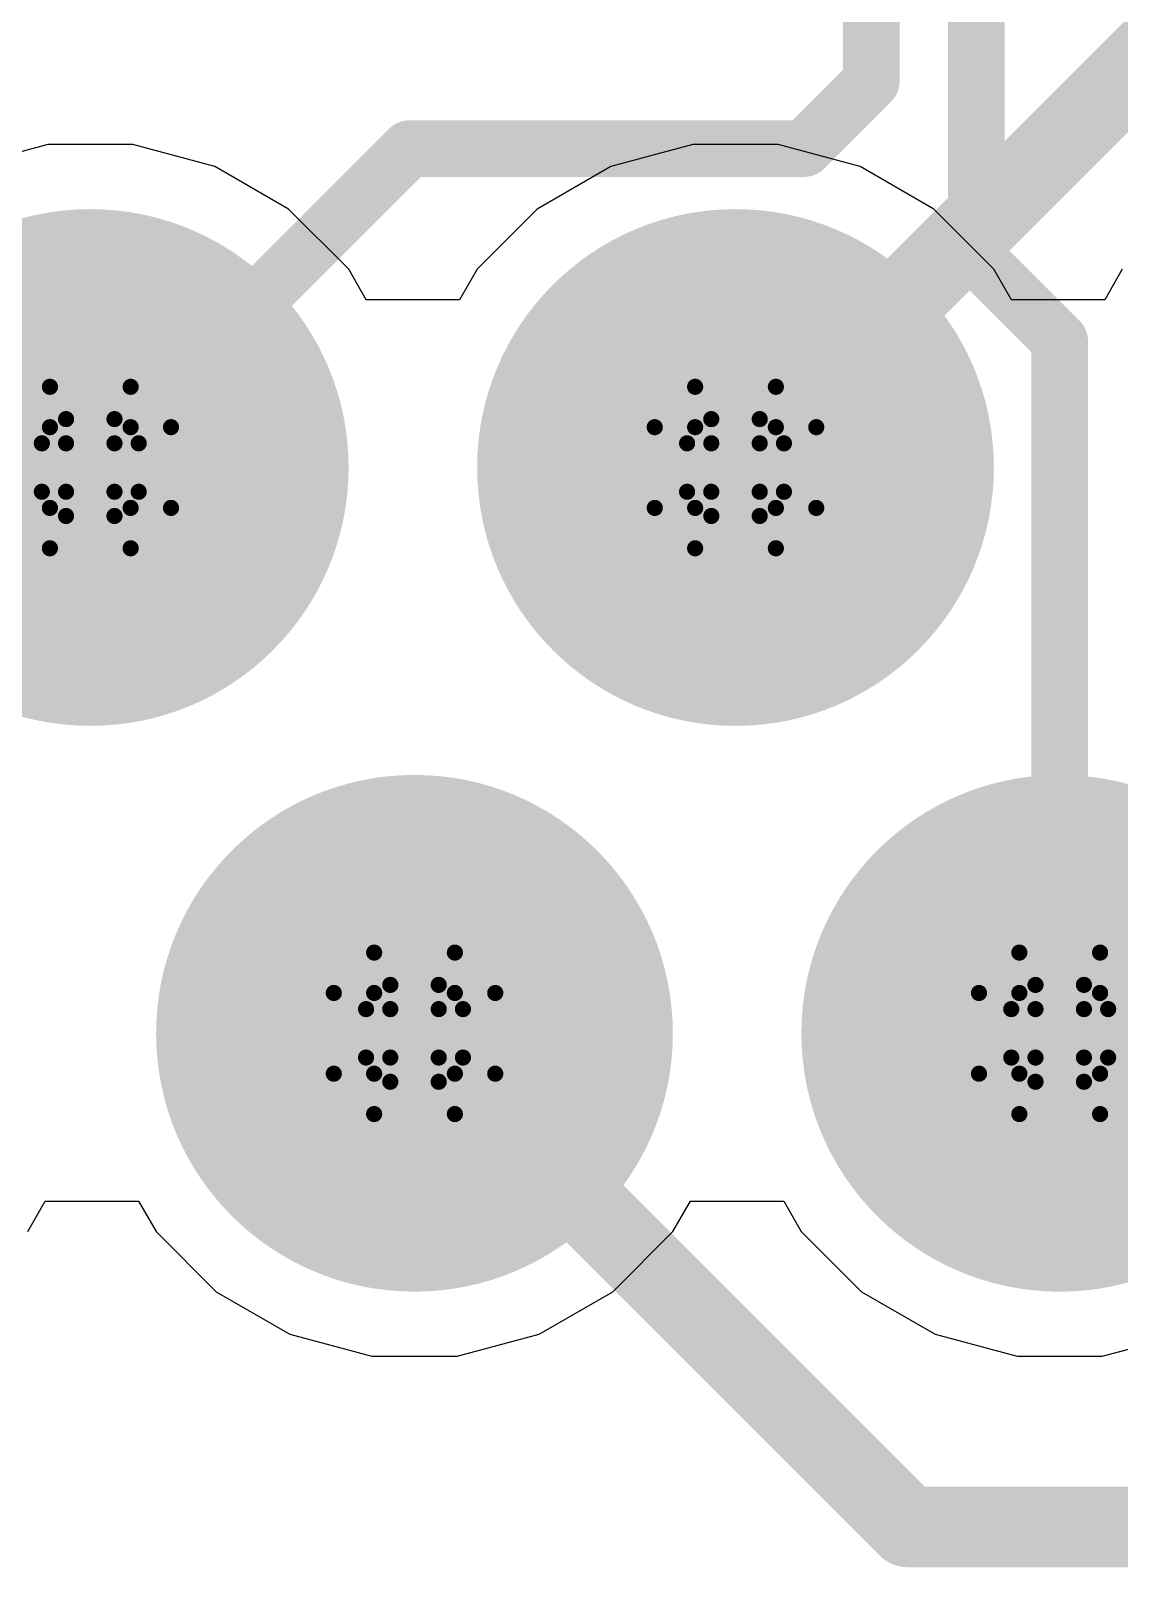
# Model space of a CAD drawing. Header units: inches. Extents: x -11 to 5428, y 0 to 5423.
# Drawn here: x 295.465 to 298.89, y 6.198 to 11.032 of the extents above; entities that cross this region are included whole.
import ezdxf

# ---------------------------------------------------------------- set-up
doc = ezdxf.new("R2010")
doc.units = ezdxf.units.IN
for name, color, linetype in [('Bottom Layer', 5, 'Continuous'), ('Bottom Solder', 6, 'Continuous'), ('Drill Drawing', 1, 'Continuous'), ('GND', 16, 'Continuous'), ('Multi-Layer', 9, 'Continuous'), ('Pad Holes', 156, 'Continuous'), ('PWR', 76, 'Continuous'), ('Top Layer', 1, 'Continuous'), ('Top Solder', 216, 'Continuous')]:
    doc.layers.add(name, color=color, linetype=linetype)

# ---------------------------------------------------------------- blocks, each defined once
blk = doc.blocks.new('2_406549_1_229')
at = {"layer": 'Bottom Layer'}
h = blk.add_hatch(color=5, dxfattribs=at)
edge = h.paths.add_edge_path()
edge.add_arc((-1.5301, -1.5199), 0.762, 0, 360)
h = blk.add_hatch(color=5, dxfattribs=at)
edge = h.paths.add_edge_path()
edge.add_arc((0.4999, -1.5199), 0.762, 0, 360)
h = blk.add_hatch(color=5, dxfattribs=at)
edge = h.paths.add_edge_path()
edge.add_arc((-0.5101, -3.2999), 0.762, 0, 360)
h = blk.add_hatch(color=5, dxfattribs=at)
edge = h.paths.add_edge_path()
edge.add_arc((1.5199, -3.2999), 0.762, 0, 360)
at = {"layer": 'Bottom Solder'}
h = blk.add_hatch(color=6, dxfattribs=at)
edge = h.paths.add_edge_path()
edge.add_arc((-1.5301, -1.5199), 0.8128, 0, 360)
h = blk.add_hatch(color=6, dxfattribs=at)
edge = h.paths.add_edge_path()
edge.add_arc((0.4999, -1.5199), 0.8128, 0, 360)
h = blk.add_hatch(color=6, dxfattribs=at)
edge = h.paths.add_edge_path()
edge.add_arc((-0.5101, -3.2999), 0.8128, 0, 360)
h = blk.add_hatch(color=6, dxfattribs=at)
edge = h.paths.add_edge_path()
edge.add_arc((1.5199, -3.2999), 0.8128, 0, 360)
at = {"layer": 'GND'}
h = blk.add_hatch(color=16, dxfattribs=at)
edge = h.paths.add_edge_path()
edge.add_arc((-1.5301, -1.5199), 0.762, 0, 360)
h = blk.add_hatch(color=16, dxfattribs=at)
edge = h.paths.add_edge_path()
edge.add_arc((0.4999, -1.5199), 0.762, 0, 360)
h = blk.add_hatch(color=16, dxfattribs=at)
edge = h.paths.add_edge_path()
edge.add_arc((-0.5101, -3.2999), 0.762, 0, 360)
h = blk.add_hatch(color=16, dxfattribs=at)
edge = h.paths.add_edge_path()
edge.add_arc((1.5199, -3.2999), 0.762, 0, 360)
at = {"layer": 'Multi-Layer'}
h = blk.add_hatch(color=9, dxfattribs=at)
edge = h.paths.add_edge_path()
edge.add_arc((-1.5301, -1.5199), 0.762, 0, 360)
h = blk.add_hatch(color=9, dxfattribs=at)
edge = h.paths.add_edge_path()
edge.add_arc((0.4999, -1.5199), 0.762, 0, 360)
h = blk.add_hatch(color=9, dxfattribs=at)
edge = h.paths.add_edge_path()
edge.add_arc((-0.5101, -3.2999), 0.762, 0, 360)
h = blk.add_hatch(color=9, dxfattribs=at)
edge = h.paths.add_edge_path()
edge.add_arc((1.5199, -3.2999), 0.762, 0, 360)
at = {"layer": 'Pad Holes'}
h = blk.add_hatch(color=7, dxfattribs=at)
edge = h.paths.add_edge_path()
edge.add_arc((-1.5301, -1.5199), 0.45, 0, 360)
h = blk.add_hatch(color=7, dxfattribs=at)
edge = h.paths.add_edge_path()
edge.add_arc((0.4999, -1.5199), 0.45, 0, 360)
h = blk.add_hatch(color=7, dxfattribs=at)
edge = h.paths.add_edge_path()
edge.add_arc((-0.5101, -3.2999), 0.45, 0, 360)
h = blk.add_hatch(color=7, dxfattribs=at)
edge = h.paths.add_edge_path()
edge.add_arc((1.5199, -3.2999), 0.45, 0, 360)
at = {"layer": 'PWR'}
h = blk.add_hatch(color=76, dxfattribs=at)
edge = h.paths.add_edge_path()
edge.add_arc((-1.5301, -1.5199), 0.762, 0, 360)
h = blk.add_hatch(color=76, dxfattribs=at)
edge = h.paths.add_edge_path()
edge.add_arc((0.4999, -1.5199), 0.762, 0, 360)
h = blk.add_hatch(color=76, dxfattribs=at)
edge = h.paths.add_edge_path()
edge.add_arc((-0.5101, -3.2999), 0.762, 0, 360)
h = blk.add_hatch(color=76, dxfattribs=at)
edge = h.paths.add_edge_path()
edge.add_arc((1.5199, -3.2999), 0.762, 0, 360)
at = {"layer": 'Top Layer'}
h = blk.add_hatch(color=1, dxfattribs=at)
edge = h.paths.add_edge_path()
edge.add_arc((-1.5301, -1.5199), 0.762, 0, 360)
h = blk.add_hatch(color=1, dxfattribs=at)
edge = h.paths.add_edge_path()
edge.add_arc((0.4999, -1.5199), 0.762, 0, 360)
h = blk.add_hatch(color=1, dxfattribs=at)
edge = h.paths.add_edge_path()
edge.add_arc((-0.5101, -3.2999), 0.762, 0, 360)
h = blk.add_hatch(color=1, dxfattribs=at)
edge = h.paths.add_edge_path()
edge.add_arc((1.5199, -3.2999), 0.762, 0, 360)
at = {"layer": 'Top Solder'}
h = blk.add_hatch(color=216, dxfattribs=at)
edge = h.paths.add_edge_path()
edge.add_arc((-1.5301, -1.5199), 0.8128, 0, 360)
h = blk.add_hatch(color=216, dxfattribs=at)
edge = h.paths.add_edge_path()
edge.add_arc((0.4999, -1.5199), 0.8128, 0, 360)
h = blk.add_hatch(color=216, dxfattribs=at)
edge = h.paths.add_edge_path()
edge.add_arc((-0.5101, -3.2999), 0.8128, 0, 360)
h = blk.add_hatch(color=216, dxfattribs=at)
edge = h.paths.add_edge_path()
edge.add_arc((1.5199, -3.2999), 0.8128, 0, 360)

msp = doc.modelspace()

# ---------------------------------------------------------------- linework, layer by layer
at = {"layer": 'Bottom Layer'}
msp.add_lwpolyline([(297.6826, 9.6574, 0.254, 0.254, 0), (301.2077, 13.1826, 0.254, 0.254, 0)], format="xyseb", dxfattribs=at)
msp.add_lwpolyline([(297.6191, 9.6574, 0.127, 0.127, 1), (297.7461, 9.6574, 0.127, 0.127, 1)], format="xyseb", close=True, dxfattribs=at)
at = {"layer": 'Drill Drawing'}
for points in [[(295.5256, 9.7844, 0.0508, 0.0508, 0), (295.5256, 9.9114, 0.0508, 0.0508, 0)], [(295.5256, 9.9114, 0.0508, 0.0508, 0), (295.7796, 9.9114, 0.0508, 0.0508, 0)], [(295.7796, 9.7844, 0.0508, 0.0508, 0), (295.7796, 9.9114, 0.0508, 0.0508, 0)], [(297.5556, 9.7844, 0.0508, 0.0508, 0), (297.5556, 9.9114, 0.0508, 0.0508, 0)], [(297.5556, 9.9114, 0.0508, 0.0508, 0), (297.8096, 9.9114, 0.0508, 0.0508, 0)], [(297.8096, 9.7844, 0.0508, 0.0508, 0), (297.8096, 9.9114, 0.0508, 0.0508, 0)], [(295.5764, 9.7336, 0.0508, 0.0508, 0), (295.5764, 9.8098, 0.0508, 0.0508, 0)], [(295.5764, 9.8098, 0.0508, 0.0508, 0), (295.7288, 9.8098, 0.0508, 0.0508, 0)], [(295.7288, 9.7336, 0.0508, 0.0508, 0), (295.7288, 9.8098, 0.0508, 0.0508, 0)], [(297.6064, 9.7336, 0.0508, 0.0508, 0), (297.6064, 9.8098, 0.0508, 0.0508, 0)], [(297.6064, 9.8098, 0.0508, 0.0508, 0), (297.7588, 9.8098, 0.0508, 0.0508, 0)], [(297.7588, 9.7336, 0.0508, 0.0508, 0), (297.7588, 9.8098, 0.0508, 0.0508, 0)], [(295.3986, 9.7844, 0.0508, 0.0508, 0), (295.5256, 9.7844, 0.0508, 0.0508, 0)], [(295.7796, 9.7844, 0.0508, 0.0508, 0), (295.9066, 9.7844, 0.0508, 0.0508, 0)], [(295.9066, 9.5304, 0.0508, 0.0508, 0), (295.9066, 9.7844, 0.0508, 0.0508, 0)], [(297.4286, 9.5304, 0.0508, 0.0508, 0), (297.4286, 9.7844, 0.0508, 0.0508, 0)], [(297.4286, 9.7844, 0.0508, 0.0508, 0), (297.5556, 9.7844, 0.0508, 0.0508, 0)], [(297.8096, 9.7844, 0.0508, 0.0508, 0), (297.9366, 9.7844, 0.0508, 0.0508, 0)], [(297.9366, 9.5304, 0.0508, 0.0508, 0), (297.9366, 9.7844, 0.0508, 0.0508, 0)], [(295.5002, 9.5812, 0.0508, 0.0508, 0), (295.5002, 9.7336, 0.0508, 0.0508, 0)], [(295.5002, 9.7336, 0.0508, 0.0508, 0), (295.5764, 9.7336, 0.0508, 0.0508, 0)], [(295.7288, 9.7336, 0.0508, 0.0508, 0), (295.805, 9.7336, 0.0508, 0.0508, 0)], [(295.805, 9.5812, 0.0508, 0.0508, 0), (295.805, 9.7336, 0.0508, 0.0508, 0)], [(297.5302, 9.5812, 0.0508, 0.0508, 0), (297.5302, 9.7336, 0.0508, 0.0508, 0)], [(297.5302, 9.7336, 0.0508, 0.0508, 0), (297.6064, 9.7336, 0.0508, 0.0508, 0)], [(297.7588, 9.7336, 0.0508, 0.0508, 0), (297.835, 9.7336, 0.0508, 0.0508, 0)], [(297.835, 9.5812, 0.0508, 0.0508, 0), (297.835, 9.7336, 0.0508, 0.0508, 0)], [(295.5002, 9.5812, 0.0508, 0.0508, 0), (295.5764, 9.5812, 0.0508, 0.0508, 0)], [(295.5764, 9.505, 0.0508, 0.0508, 0), (295.5764, 9.5812, 0.0508, 0.0508, 0)], [(295.7288, 9.5812, 0.0508, 0.0508, 0), (295.805, 9.5812, 0.0508, 0.0508, 0)], [(295.7288, 9.505, 0.0508, 0.0508, 0), (295.7288, 9.5812, 0.0508, 0.0508, 0)], [(297.5302, 9.5812, 0.0508, 0.0508, 0), (297.6064, 9.5812, 0.0508, 0.0508, 0)], [(297.6064, 9.505, 0.0508, 0.0508, 0), (297.6064, 9.5812, 0.0508, 0.0508, 0)], [(297.7588, 9.5812, 0.0508, 0.0508, 0), (297.835, 9.5812, 0.0508, 0.0508, 0)], [(297.7588, 9.505, 0.0508, 0.0508, 0), (297.7588, 9.5812, 0.0508, 0.0508, 0)], [(295.3986, 9.5304, 0.0508, 0.0508, 0), (295.5256, 9.5304, 0.0508, 0.0508, 0)], [(295.5256, 9.4034, 0.0508, 0.0508, 0), (295.5256, 9.5304, 0.0508, 0.0508, 0)], [(295.5764, 9.505, 0.0508, 0.0508, 0), (295.7288, 9.505, 0.0508, 0.0508, 0)], [(295.7796, 9.5304, 0.0508, 0.0508, 0), (295.9066, 9.5304, 0.0508, 0.0508, 0)], [(295.7796, 9.4034, 0.0508, 0.0508, 0), (295.7796, 9.5304, 0.0508, 0.0508, 0)], [(297.4286, 9.5304, 0.0508, 0.0508, 0), (297.5556, 9.5304, 0.0508, 0.0508, 0)], [(297.5556, 9.4034, 0.0508, 0.0508, 0), (297.5556, 9.5304, 0.0508, 0.0508, 0)], [(297.6064, 9.505, 0.0508, 0.0508, 0), (297.7588, 9.505, 0.0508, 0.0508, 0)], [(297.8096, 9.5304, 0.0508, 0.0508, 0), (297.9366, 9.5304, 0.0508, 0.0508, 0)], [(297.8096, 9.4034, 0.0508, 0.0508, 0), (297.8096, 9.5304, 0.0508, 0.0508, 0)], [(295.5256, 9.4034, 0.0508, 0.0508, 0), (295.7796, 9.4034, 0.0508, 0.0508, 0)], [(297.5556, 9.4034, 0.0508, 0.0508, 0), (297.8096, 9.4034, 0.0508, 0.0508, 0)], [(296.5457, 8.0044, 0.0508, 0.0508, 0), (296.5457, 8.1314, 0.0508, 0.0508, 0)], [(296.5457, 8.1314, 0.0508, 0.0508, 0), (296.7997, 8.1314, 0.0508, 0.0508, 0)], [(296.7997, 8.0044, 0.0508, 0.0508, 0), (296.7997, 8.1314, 0.0508, 0.0508, 0)], [(298.5756, 8.0044, 0.0508, 0.0508, 0), (298.5756, 8.1314, 0.0508, 0.0508, 0)], [(298.5756, 8.1314, 0.0508, 0.0508, 0), (298.8296, 8.1314, 0.0508, 0.0508, 0)], [(298.8296, 8.0044, 0.0508, 0.0508, 0), (298.8296, 8.1314, 0.0508, 0.0508, 0)], [(296.4187, 7.7504, 0.0508, 0.0508, 0), (296.4187, 8.0044, 0.0508, 0.0508, 0)], [(296.4187, 8.0044, 0.0508, 0.0508, 0), (296.5457, 8.0044, 0.0508, 0.0508, 0)], [(296.5965, 7.9536, 0.0508, 0.0508, 0), (296.5965, 8.0298, 0.0508, 0.0508, 0)], [(296.5965, 8.0298, 0.0508, 0.0508, 0), (296.7489, 8.0298, 0.0508, 0.0508, 0)], [(296.7489, 7.9536, 0.0508, 0.0508, 0), (296.7489, 8.0298, 0.0508, 0.0508, 0)], [(296.7997, 8.0044, 0.0508, 0.0508, 0), (296.9267, 8.0044, 0.0508, 0.0508, 0)], [(296.9267, 7.7504, 0.0508, 0.0508, 0), (296.9267, 8.0044, 0.0508, 0.0508, 0)], [(298.4486, 7.7504, 0.0508, 0.0508, 0), (298.4486, 8.0044, 0.0508, 0.0508, 0)], [(298.4486, 8.0044, 0.0508, 0.0508, 0), (298.5756, 8.0044, 0.0508, 0.0508, 0)], [(298.6264, 7.9536, 0.0508, 0.0508, 0), (298.6264, 8.0298, 0.0508, 0.0508, 0)], [(298.6264, 8.0298, 0.0508, 0.0508, 0), (298.7788, 8.0298, 0.0508, 0.0508, 0)], [(298.7788, 7.9536, 0.0508, 0.0508, 0), (298.7788, 8.0298, 0.0508, 0.0508, 0)], [(298.8296, 8.0044, 0.0508, 0.0508, 0), (298.9566, 8.0044, 0.0508, 0.0508, 0)], [(296.5203, 7.8012, 0.0508, 0.0508, 0), (296.5203, 7.9536, 0.0508, 0.0508, 0)], [(296.5203, 7.9536, 0.0508, 0.0508, 0), (296.5965, 7.9536, 0.0508, 0.0508, 0)], [(296.7489, 7.9536, 0.0508, 0.0508, 0), (296.8251, 7.9536, 0.0508, 0.0508, 0)], [(296.8251, 7.8012, 0.0508, 0.0508, 0), (296.8251, 7.9536, 0.0508, 0.0508, 0)], [(298.5502, 7.8012, 0.0508, 0.0508, 0), (298.5502, 7.9536, 0.0508, 0.0508, 0)], [(298.5502, 7.9536, 0.0508, 0.0508, 0), (298.6264, 7.9536, 0.0508, 0.0508, 0)], [(298.7788, 7.9536, 0.0508, 0.0508, 0), (298.855, 7.9536, 0.0508, 0.0508, 0)], [(298.855, 7.8012, 0.0508, 0.0508, 0), (298.855, 7.9536, 0.0508, 0.0508, 0)], [(296.5203, 7.8012, 0.0508, 0.0508, 0), (296.5965, 7.8012, 0.0508, 0.0508, 0)], [(296.5965, 7.725, 0.0508, 0.0508, 0), (296.5965, 7.8012, 0.0508, 0.0508, 0)], [(296.7489, 7.8012, 0.0508, 0.0508, 0), (296.8251, 7.8012, 0.0508, 0.0508, 0)], [(296.7489, 7.725, 0.0508, 0.0508, 0), (296.7489, 7.8012, 0.0508, 0.0508, 0)], [(298.5502, 7.8012, 0.0508, 0.0508, 0), (298.6264, 7.8012, 0.0508, 0.0508, 0)], [(298.6264, 7.725, 0.0508, 0.0508, 0), (298.6264, 7.8012, 0.0508, 0.0508, 0)], [(298.7788, 7.8012, 0.0508, 0.0508, 0), (298.855, 7.8012, 0.0508, 0.0508, 0)], [(298.7788, 7.725, 0.0508, 0.0508, 0), (298.7788, 7.8012, 0.0508, 0.0508, 0)], [(296.4187, 7.7504, 0.0508, 0.0508, 0), (296.5457, 7.7504, 0.0508, 0.0508, 0)], [(296.5457, 7.6234, 0.0508, 0.0508, 0), (296.5457, 7.7504, 0.0508, 0.0508, 0)], [(296.5965, 7.725, 0.0508, 0.0508, 0), (296.7489, 7.725, 0.0508, 0.0508, 0)], [(296.7997, 7.7504, 0.0508, 0.0508, 0), (296.9267, 7.7504, 0.0508, 0.0508, 0)], [(296.7997, 7.6234, 0.0508, 0.0508, 0), (296.7997, 7.7504, 0.0508, 0.0508, 0)], [(298.4486, 7.7504, 0.0508, 0.0508, 0), (298.5756, 7.7504, 0.0508, 0.0508, 0)], [(298.5756, 7.6234, 0.0508, 0.0508, 0), (298.5756, 7.7504, 0.0508, 0.0508, 0)], [(298.6264, 7.725, 0.0508, 0.0508, 0), (298.7788, 7.725, 0.0508, 0.0508, 0)], [(298.8296, 7.7504, 0.0508, 0.0508, 0), (298.9566, 7.7504, 0.0508, 0.0508, 0)], [(298.8296, 7.6234, 0.0508, 0.0508, 0), (298.8296, 7.7504, 0.0508, 0.0508, 0)], [(296.5457, 7.6234, 0.0508, 0.0508, 0), (296.7997, 7.6234, 0.0508, 0.0508, 0)], [(298.5756, 7.6234, 0.0508, 0.0508, 0), (298.8296, 7.6234, 0.0508, 0.0508, 0)]]:
    msp.add_lwpolyline(points, format="xyseb", dxfattribs=at)
for points in [[(295.5129, 9.9114, 0.0254, 0.0254, 1), (295.5383, 9.9114, 0.0254, 0.0254, 1)], [(295.5129, 9.9114, 0.0254, 0.0254, 1), (295.5383, 9.9114, 0.0254, 0.0254, 1)], [(295.7669, 9.9114, 0.0254, 0.0254, 1), (295.7923, 9.9114, 0.0254, 0.0254, 1)], [(295.7669, 9.9114, 0.0254, 0.0254, 1), (295.7923, 9.9114, 0.0254, 0.0254, 1)], [(297.5429, 9.9114, 0.0254, 0.0254, 1), (297.5683, 9.9114, 0.0254, 0.0254, 1)], [(297.5429, 9.9114, 0.0254, 0.0254, 1), (297.5683, 9.9114, 0.0254, 0.0254, 1)], [(297.7969, 9.9114, 0.0254, 0.0254, 1), (297.8223, 9.9114, 0.0254, 0.0254, 1)], [(297.7969, 9.9114, 0.0254, 0.0254, 1), (297.8223, 9.9114, 0.0254, 0.0254, 1)], [(295.5637, 9.8098, 0.0254, 0.0254, 1), (295.5891, 9.8098, 0.0254, 0.0254, 1)], [(295.5637, 9.8098, 0.0254, 0.0254, 1), (295.5891, 9.8098, 0.0254, 0.0254, 1)], [(295.7161, 9.8098, 0.0254, 0.0254, 1), (295.7415, 9.8098, 0.0254, 0.0254, 1)], [(295.7161, 9.8098, 0.0254, 0.0254, 1), (295.7415, 9.8098, 0.0254, 0.0254, 1)], [(297.5937, 9.8098, 0.0254, 0.0254, 1), (297.6191, 9.8098, 0.0254, 0.0254, 1)], [(297.5937, 9.8098, 0.0254, 0.0254, 1), (297.6191, 9.8098, 0.0254, 0.0254, 1)], [(297.7461, 9.8098, 0.0254, 0.0254, 1), (297.7715, 9.8098, 0.0254, 0.0254, 1)], [(297.7461, 9.8098, 0.0254, 0.0254, 1), (297.7715, 9.8098, 0.0254, 0.0254, 1)], [(295.5129, 9.7844, 0.0254, 0.0254, 1), (295.5383, 9.7844, 0.0254, 0.0254, 1)], [(295.5129, 9.7844, 0.0254, 0.0254, 1), (295.5383, 9.7844, 0.0254, 0.0254, 1)], [(295.7669, 9.7844, 0.0254, 0.0254, 1), (295.7923, 9.7844, 0.0254, 0.0254, 1)], [(295.7669, 9.7844, 0.0254, 0.0254, 1), (295.7923, 9.7844, 0.0254, 0.0254, 1)], [(295.8939, 9.7844, 0.0254, 0.0254, 1), (295.9193, 9.7844, 0.0254, 0.0254, 1)], [(295.8939, 9.7844, 0.0254, 0.0254, 1), (295.9193, 9.7844, 0.0254, 0.0254, 1)], [(297.4159, 9.7844, 0.0254, 0.0254, 1), (297.4413, 9.7844, 0.0254, 0.0254, 1)], [(297.4159, 9.7844, 0.0254, 0.0254, 1), (297.4413, 9.7844, 0.0254, 0.0254, 1)], [(297.5429, 9.7844, 0.0254, 0.0254, 1), (297.5683, 9.7844, 0.0254, 0.0254, 1)], [(297.5429, 9.7844, 0.0254, 0.0254, 1), (297.5683, 9.7844, 0.0254, 0.0254, 1)], [(297.7969, 9.7844, 0.0254, 0.0254, 1), (297.8223, 9.7844, 0.0254, 0.0254, 1)], [(297.7969, 9.7844, 0.0254, 0.0254, 1), (297.8223, 9.7844, 0.0254, 0.0254, 1)], [(297.9239, 9.7844, 0.0254, 0.0254, 1), (297.9493, 9.7844, 0.0254, 0.0254, 1)], [(297.9239, 9.7844, 0.0254, 0.0254, 1), (297.9493, 9.7844, 0.0254, 0.0254, 1)], [(295.4875, 9.7336, 0.0254, 0.0254, 1), (295.5129, 9.7336, 0.0254, 0.0254, 1)], [(295.4875, 9.7336, 0.0254, 0.0254, 1), (295.5129, 9.7336, 0.0254, 0.0254, 1)], [(295.5637, 9.7336, 0.0254, 0.0254, 1), (295.5891, 9.7336, 0.0254, 0.0254, 1)], [(295.5637, 9.7336, 0.0254, 0.0254, 1), (295.5891, 9.7336, 0.0254, 0.0254, 1)], [(295.7161, 9.7336, 0.0254, 0.0254, 1), (295.7415, 9.7336, 0.0254, 0.0254, 1)], [(295.7161, 9.7336, 0.0254, 0.0254, 1), (295.7415, 9.7336, 0.0254, 0.0254, 1)], [(295.7923, 9.7336, 0.0254, 0.0254, 1), (295.8177, 9.7336, 0.0254, 0.0254, 1)], [(295.7923, 9.7336, 0.0254, 0.0254, 1), (295.8177, 9.7336, 0.0254, 0.0254, 1)], [(297.5175, 9.7336, 0.0254, 0.0254, 1), (297.5429, 9.7336, 0.0254, 0.0254, 1)], [(297.5175, 9.7336, 0.0254, 0.0254, 1), (297.5429, 9.7336, 0.0254, 0.0254, 1)], [(297.5937, 9.7336, 0.0254, 0.0254, 1), (297.6191, 9.7336, 0.0254, 0.0254, 1)], [(297.5937, 9.7336, 0.0254, 0.0254, 1), (297.6191, 9.7336, 0.0254, 0.0254, 1)], [(297.7461, 9.7336, 0.0254, 0.0254, 1), (297.7715, 9.7336, 0.0254, 0.0254, 1)], [(297.7461, 9.7336, 0.0254, 0.0254, 1), (297.7715, 9.7336, 0.0254, 0.0254, 1)], [(297.8223, 9.7336, 0.0254, 0.0254, 1), (297.8477, 9.7336, 0.0254, 0.0254, 1)], [(297.8223, 9.7336, 0.0254, 0.0254, 1), (297.8477, 9.7336, 0.0254, 0.0254, 1)], [(295.4875, 9.5812, 0.0254, 0.0254, 1), (295.5129, 9.5812, 0.0254, 0.0254, 1)], [(295.4875, 9.5812, 0.0254, 0.0254, 1), (295.5129, 9.5812, 0.0254, 0.0254, 1)], [(295.5637, 9.5812, 0.0254, 0.0254, 1), (295.5891, 9.5812, 0.0254, 0.0254, 1)], [(295.5637, 9.5812, 0.0254, 0.0254, 1), (295.5891, 9.5812, 0.0254, 0.0254, 1)], [(295.7161, 9.5812, 0.0254, 0.0254, 1), (295.7415, 9.5812, 0.0254, 0.0254, 1)], [(295.7161, 9.5812, 0.0254, 0.0254, 1), (295.7415, 9.5812, 0.0254, 0.0254, 1)], [(295.7923, 9.5812, 0.0254, 0.0254, 1), (295.8177, 9.5812, 0.0254, 0.0254, 1)], [(295.7923, 9.5812, 0.0254, 0.0254, 1), (295.8177, 9.5812, 0.0254, 0.0254, 1)], [(297.5175, 9.5812, 0.0254, 0.0254, 1), (297.5429, 9.5812, 0.0254, 0.0254, 1)], [(297.5175, 9.5812, 0.0254, 0.0254, 1), (297.5429, 9.5812, 0.0254, 0.0254, 1)], [(297.5937, 9.5812, 0.0254, 0.0254, 1), (297.6191, 9.5812, 0.0254, 0.0254, 1)], [(297.5937, 9.5812, 0.0254, 0.0254, 1), (297.6191, 9.5812, 0.0254, 0.0254, 1)], [(297.7461, 9.5812, 0.0254, 0.0254, 1), (297.7715, 9.5812, 0.0254, 0.0254, 1)], [(297.7461, 9.5812, 0.0254, 0.0254, 1), (297.7715, 9.5812, 0.0254, 0.0254, 1)], [(297.8223, 9.5812, 0.0254, 0.0254, 1), (297.8477, 9.5812, 0.0254, 0.0254, 1)], [(297.8223, 9.5812, 0.0254, 0.0254, 1), (297.8477, 9.5812, 0.0254, 0.0254, 1)], [(295.5129, 9.5304, 0.0254, 0.0254, 1), (295.5383, 9.5304, 0.0254, 0.0254, 1)], [(295.5129, 9.5304, 0.0254, 0.0254, 1), (295.5383, 9.5304, 0.0254, 0.0254, 1)], [(295.5637, 9.505, 0.0254, 0.0254, 1), (295.5891, 9.505, 0.0254, 0.0254, 1)], [(295.5637, 9.505, 0.0254, 0.0254, 1), (295.5891, 9.505, 0.0254, 0.0254, 1)], [(295.7161, 9.505, 0.0254, 0.0254, 1), (295.7415, 9.505, 0.0254, 0.0254, 1)], [(295.7161, 9.505, 0.0254, 0.0254, 1), (295.7415, 9.505, 0.0254, 0.0254, 1)], [(295.7669, 9.5304, 0.0254, 0.0254, 1), (295.7923, 9.5304, 0.0254, 0.0254, 1)], [(295.7669, 9.5304, 0.0254, 0.0254, 1), (295.7923, 9.5304, 0.0254, 0.0254, 1)], [(295.8939, 9.5304, 0.0254, 0.0254, 1), (295.9193, 9.5304, 0.0254, 0.0254, 1)], [(295.8939, 9.5304, 0.0254, 0.0254, 1), (295.9193, 9.5304, 0.0254, 0.0254, 1)], [(297.4159, 9.5304, 0.0254, 0.0254, 1), (297.4413, 9.5304, 0.0254, 0.0254, 1)], [(297.4159, 9.5304, 0.0254, 0.0254, 1), (297.4413, 9.5304, 0.0254, 0.0254, 1)], [(297.5429, 9.5304, 0.0254, 0.0254, 1), (297.5683, 9.5304, 0.0254, 0.0254, 1)], [(297.5429, 9.5304, 0.0254, 0.0254, 1), (297.5683, 9.5304, 0.0254, 0.0254, 1)], [(297.5937, 9.505, 0.0254, 0.0254, 1), (297.6191, 9.505, 0.0254, 0.0254, 1)], [(297.5937, 9.505, 0.0254, 0.0254, 1), (297.6191, 9.505, 0.0254, 0.0254, 1)], [(297.7461, 9.505, 0.0254, 0.0254, 1), (297.7715, 9.505, 0.0254, 0.0254, 1)], [(297.7461, 9.505, 0.0254, 0.0254, 1), (297.7715, 9.505, 0.0254, 0.0254, 1)], [(297.7969, 9.5304, 0.0254, 0.0254, 1), (297.8223, 9.5304, 0.0254, 0.0254, 1)], [(297.7969, 9.5304, 0.0254, 0.0254, 1), (297.8223, 9.5304, 0.0254, 0.0254, 1)], [(297.9239, 9.5304, 0.0254, 0.0254, 1), (297.9493, 9.5304, 0.0254, 0.0254, 1)], [(297.9239, 9.5304, 0.0254, 0.0254, 1), (297.9493, 9.5304, 0.0254, 0.0254, 1)], [(295.5129, 9.4034, 0.0254, 0.0254, 1), (295.5383, 9.4034, 0.0254, 0.0254, 1)], [(295.5129, 9.4034, 0.0254, 0.0254, 1), (295.5383, 9.4034, 0.0254, 0.0254, 1)], [(295.7669, 9.4034, 0.0254, 0.0254, 1), (295.7923, 9.4034, 0.0254, 0.0254, 1)], [(295.7669, 9.4034, 0.0254, 0.0254, 1), (295.7923, 9.4034, 0.0254, 0.0254, 1)], [(297.5429, 9.4034, 0.0254, 0.0254, 1), (297.5683, 9.4034, 0.0254, 0.0254, 1)], [(297.5429, 9.4034, 0.0254, 0.0254, 1), (297.5683, 9.4034, 0.0254, 0.0254, 1)], [(297.7969, 9.4034, 0.0254, 0.0254, 1), (297.8223, 9.4034, 0.0254, 0.0254, 1)], [(297.7969, 9.4034, 0.0254, 0.0254, 1), (297.8223, 9.4034, 0.0254, 0.0254, 1)], [(296.533, 8.1314, 0.0254, 0.0254, 1), (296.5584, 8.1314, 0.0254, 0.0254, 1)], [(296.533, 8.1314, 0.0254, 0.0254, 1), (296.5584, 8.1314, 0.0254, 0.0254, 1)], [(296.787, 8.1314, 0.0254, 0.0254, 1), (296.8124, 8.1314, 0.0254, 0.0254, 1)], [(296.787, 8.1314, 0.0254, 0.0254, 1), (296.8124, 8.1314, 0.0254, 0.0254, 1)], [(298.5629, 8.1314, 0.0254, 0.0254, 1), (298.5883, 8.1314, 0.0254, 0.0254, 1)], [(298.5629, 8.1314, 0.0254, 0.0254, 1), (298.5883, 8.1314, 0.0254, 0.0254, 1)], [(298.8169, 8.1314, 0.0254, 0.0254, 1), (298.8423, 8.1314, 0.0254, 0.0254, 1)], [(298.8169, 8.1314, 0.0254, 0.0254, 1), (298.8423, 8.1314, 0.0254, 0.0254, 1)], [(296.406, 8.0044, 0.0254, 0.0254, 1), (296.4314, 8.0044, 0.0254, 0.0254, 1)], [(296.406, 8.0044, 0.0254, 0.0254, 1), (296.4314, 8.0044, 0.0254, 0.0254, 1)], [(296.533, 8.0044, 0.0254, 0.0254, 1), (296.5584, 8.0044, 0.0254, 0.0254, 1)], [(296.533, 8.0044, 0.0254, 0.0254, 1), (296.5584, 8.0044, 0.0254, 0.0254, 1)], [(296.5838, 8.0298, 0.0254, 0.0254, 1), (296.6092, 8.0298, 0.0254, 0.0254, 1)], [(296.5838, 8.0298, 0.0254, 0.0254, 1), (296.6092, 8.0298, 0.0254, 0.0254, 1)], [(296.7362, 8.0298, 0.0254, 0.0254, 1), (296.7616, 8.0298, 0.0254, 0.0254, 1)], [(296.7362, 8.0298, 0.0254, 0.0254, 1), (296.7616, 8.0298, 0.0254, 0.0254, 1)], [(296.787, 8.0044, 0.0254, 0.0254, 1), (296.8124, 8.0044, 0.0254, 0.0254, 1)], [(296.787, 8.0044, 0.0254, 0.0254, 1), (296.8124, 8.0044, 0.0254, 0.0254, 1)], [(296.914, 8.0044, 0.0254, 0.0254, 1), (296.9394, 8.0044, 0.0254, 0.0254, 1)], [(296.914, 8.0044, 0.0254, 0.0254, 1), (296.9394, 8.0044, 0.0254, 0.0254, 1)], [(298.4359, 8.0044, 0.0254, 0.0254, 1), (298.4613, 8.0044, 0.0254, 0.0254, 1)], [(298.4359, 8.0044, 0.0254, 0.0254, 1), (298.4613, 8.0044, 0.0254, 0.0254, 1)], [(298.5629, 8.0044, 0.0254, 0.0254, 1), (298.5883, 8.0044, 0.0254, 0.0254, 1)], [(298.5629, 8.0044, 0.0254, 0.0254, 1), (298.5883, 8.0044, 0.0254, 0.0254, 1)], [(298.6137, 8.0298, 0.0254, 0.0254, 1), (298.6391, 8.0298, 0.0254, 0.0254, 1)], [(298.6137, 8.0298, 0.0254, 0.0254, 1), (298.6391, 8.0298, 0.0254, 0.0254, 1)], [(298.7661, 8.0298, 0.0254, 0.0254, 1), (298.7915, 8.0298, 0.0254, 0.0254, 1)], [(298.7661, 8.0298, 0.0254, 0.0254, 1), (298.7915, 8.0298, 0.0254, 0.0254, 1)], [(298.8169, 8.0044, 0.0254, 0.0254, 1), (298.8423, 8.0044, 0.0254, 0.0254, 1)], [(298.8169, 8.0044, 0.0254, 0.0254, 1), (298.8423, 8.0044, 0.0254, 0.0254, 1)], [(296.5076, 7.9536, 0.0254, 0.0254, 1), (296.533, 7.9536, 0.0254, 0.0254, 1)], [(296.5076, 7.9536, 0.0254, 0.0254, 1), (296.533, 7.9536, 0.0254, 0.0254, 1)], [(296.5838, 7.9536, 0.0254, 0.0254, 1), (296.6092, 7.9536, 0.0254, 0.0254, 1)], [(296.5838, 7.9536, 0.0254, 0.0254, 1), (296.6092, 7.9536, 0.0254, 0.0254, 1)], [(296.7362, 7.9536, 0.0254, 0.0254, 1), (296.7616, 7.9536, 0.0254, 0.0254, 1)], [(296.7362, 7.9536, 0.0254, 0.0254, 1), (296.7616, 7.9536, 0.0254, 0.0254, 1)], [(296.8124, 7.9536, 0.0254, 0.0254, 1), (296.8378, 7.9536, 0.0254, 0.0254, 1)], [(296.8124, 7.9536, 0.0254, 0.0254, 1), (296.8378, 7.9536, 0.0254, 0.0254, 1)], [(298.5375, 7.9536, 0.0254, 0.0254, 1), (298.5629, 7.9536, 0.0254, 0.0254, 1)], [(298.5375, 7.9536, 0.0254, 0.0254, 1), (298.5629, 7.9536, 0.0254, 0.0254, 1)], [(298.6137, 7.9536, 0.0254, 0.0254, 1), (298.6391, 7.9536, 0.0254, 0.0254, 1)], [(298.6137, 7.9536, 0.0254, 0.0254, 1), (298.6391, 7.9536, 0.0254, 0.0254, 1)], [(298.7661, 7.9536, 0.0254, 0.0254, 1), (298.7915, 7.9536, 0.0254, 0.0254, 1)], [(298.7661, 7.9536, 0.0254, 0.0254, 1), (298.7915, 7.9536, 0.0254, 0.0254, 1)], [(298.8423, 7.9536, 0.0254, 0.0254, 1), (298.8677, 7.9536, 0.0254, 0.0254, 1)], [(298.8423, 7.9536, 0.0254, 0.0254, 1), (298.8677, 7.9536, 0.0254, 0.0254, 1)], [(296.5076, 7.8012, 0.0254, 0.0254, 1), (296.533, 7.8012, 0.0254, 0.0254, 1)], [(296.5076, 7.8012, 0.0254, 0.0254, 1), (296.533, 7.8012, 0.0254, 0.0254, 1)], [(296.5838, 7.8012, 0.0254, 0.0254, 1), (296.6092, 7.8012, 0.0254, 0.0254, 1)], [(296.5838, 7.8012, 0.0254, 0.0254, 1), (296.6092, 7.8012, 0.0254, 0.0254, 1)], [(296.7362, 7.8012, 0.0254, 0.0254, 1), (296.7616, 7.8012, 0.0254, 0.0254, 1)], [(296.7362, 7.8012, 0.0254, 0.0254, 1), (296.7616, 7.8012, 0.0254, 0.0254, 1)], [(296.8124, 7.8012, 0.0254, 0.0254, 1), (296.8378, 7.8012, 0.0254, 0.0254, 1)], [(296.8124, 7.8012, 0.0254, 0.0254, 1), (296.8378, 7.8012, 0.0254, 0.0254, 1)], [(298.5375, 7.8012, 0.0254, 0.0254, 1), (298.5629, 7.8012, 0.0254, 0.0254, 1)], [(298.5375, 7.8012, 0.0254, 0.0254, 1), (298.5629, 7.8012, 0.0254, 0.0254, 1)], [(298.6137, 7.8012, 0.0254, 0.0254, 1), (298.6391, 7.8012, 0.0254, 0.0254, 1)], [(298.6137, 7.8012, 0.0254, 0.0254, 1), (298.6391, 7.8012, 0.0254, 0.0254, 1)], [(298.7661, 7.8012, 0.0254, 0.0254, 1), (298.7915, 7.8012, 0.0254, 0.0254, 1)], [(298.7661, 7.8012, 0.0254, 0.0254, 1), (298.7915, 7.8012, 0.0254, 0.0254, 1)], [(298.8423, 7.8012, 0.0254, 0.0254, 1), (298.8677, 7.8012, 0.0254, 0.0254, 1)], [(298.8423, 7.8012, 0.0254, 0.0254, 1), (298.8677, 7.8012, 0.0254, 0.0254, 1)], [(296.406, 7.7504, 0.0254, 0.0254, 1), (296.4314, 7.7504, 0.0254, 0.0254, 1)], [(296.406, 7.7504, 0.0254, 0.0254, 1), (296.4314, 7.7504, 0.0254, 0.0254, 1)], [(296.533, 7.7504, 0.0254, 0.0254, 1), (296.5584, 7.7504, 0.0254, 0.0254, 1)], [(296.533, 7.7504, 0.0254, 0.0254, 1), (296.5584, 7.7504, 0.0254, 0.0254, 1)], [(296.5838, 7.725, 0.0254, 0.0254, 1), (296.6092, 7.725, 0.0254, 0.0254, 1)], [(296.5838, 7.725, 0.0254, 0.0254, 1), (296.6092, 7.725, 0.0254, 0.0254, 1)], [(296.7362, 7.725, 0.0254, 0.0254, 1), (296.7616, 7.725, 0.0254, 0.0254, 1)], [(296.7362, 7.725, 0.0254, 0.0254, 1), (296.7616, 7.725, 0.0254, 0.0254, 1)], [(296.787, 7.7504, 0.0254, 0.0254, 1), (296.8124, 7.7504, 0.0254, 0.0254, 1)], [(296.787, 7.7504, 0.0254, 0.0254, 1), (296.8124, 7.7504, 0.0254, 0.0254, 1)], [(296.914, 7.7504, 0.0254, 0.0254, 1), (296.9394, 7.7504, 0.0254, 0.0254, 1)], [(296.914, 7.7504, 0.0254, 0.0254, 1), (296.9394, 7.7504, 0.0254, 0.0254, 1)], [(298.4359, 7.7504, 0.0254, 0.0254, 1), (298.4613, 7.7504, 0.0254, 0.0254, 1)], [(298.4359, 7.7504, 0.0254, 0.0254, 1), (298.4613, 7.7504, 0.0254, 0.0254, 1)], [(298.5629, 7.7504, 0.0254, 0.0254, 1), (298.5883, 7.7504, 0.0254, 0.0254, 1)], [(298.5629, 7.7504, 0.0254, 0.0254, 1), (298.5883, 7.7504, 0.0254, 0.0254, 1)], [(298.6137, 7.725, 0.0254, 0.0254, 1), (298.6391, 7.725, 0.0254, 0.0254, 1)], [(298.6137, 7.725, 0.0254, 0.0254, 1), (298.6391, 7.725, 0.0254, 0.0254, 1)], [(298.7661, 7.725, 0.0254, 0.0254, 1), (298.7915, 7.725, 0.0254, 0.0254, 1)], [(298.7661, 7.725, 0.0254, 0.0254, 1), (298.7915, 7.725, 0.0254, 0.0254, 1)], [(298.8169, 7.7504, 0.0254, 0.0254, 1), (298.8423, 7.7504, 0.0254, 0.0254, 1)], [(298.8169, 7.7504, 0.0254, 0.0254, 1), (298.8423, 7.7504, 0.0254, 0.0254, 1)], [(296.533, 7.6234, 0.0254, 0.0254, 1), (296.5584, 7.6234, 0.0254, 0.0254, 1)], [(296.533, 7.6234, 0.0254, 0.0254, 1), (296.5584, 7.6234, 0.0254, 0.0254, 1)], [(296.787, 7.6234, 0.0254, 0.0254, 1), (296.8124, 7.6234, 0.0254, 0.0254, 1)], [(296.787, 7.6234, 0.0254, 0.0254, 1), (296.8124, 7.6234, 0.0254, 0.0254, 1)], [(298.5629, 7.6234, 0.0254, 0.0254, 1), (298.5883, 7.6234, 0.0254, 0.0254, 1)], [(298.5629, 7.6234, 0.0254, 0.0254, 1), (298.5883, 7.6234, 0.0254, 0.0254, 1)], [(298.8169, 7.6234, 0.0254, 0.0254, 1), (298.8423, 7.6234, 0.0254, 0.0254, 1)], [(298.8169, 7.6234, 0.0254, 0.0254, 1), (298.8423, 7.6234, 0.0254, 0.0254, 1)]]:
    msp.add_lwpolyline(points, format="xyseb", close=True, dxfattribs=at)
at = {"layer": 'GND'}
for p, q in [((295.5189, 10.6734), (295.2604, 10.6042)), ((295.7864, 10.6734), (295.5189, 10.6734)), ((296.0448, 10.6042), (295.7864, 10.6734)), ((297.5488, 10.6734), (297.2904, 10.6042)), ((297.8163, 10.6734), (297.5488, 10.6734)), ((298.0747, 10.6042), (297.8163, 10.6734)), ((296.2764, 10.4705), (296.0448, 10.6042)), ((297.2904, 10.6042), (297.0587, 10.4705)), ((298.3064, 10.4705), (298.0747, 10.6042)), ((296.4656, 10.2813), (296.2764, 10.4705)), ((297.0587, 10.4705), (296.8696, 10.2813)), ((298.4956, 10.2813), (298.3064, 10.4705)), ((296.5209, 10.1854), (296.4656, 10.2813)), ((296.8696, 10.2813), (296.8142, 10.1854)), ((298.5509, 10.1854), (298.4956, 10.2813)), ((298.8995, 10.2813), (298.8442, 10.1854)), ((296.8142, 10.1854), (296.5209, 10.1854)), ((298.8442, 10.1854), (298.5509, 10.1854)), ((295.4557, 7.2536), (295.511, 7.3494)), ((295.511, 7.3494), (295.8043, 7.3494)), ((295.8043, 7.3494), (295.8597, 7.2536)), ((297.4857, 7.2536), (297.541, 7.3494)), ((297.541, 7.3494), (297.8343, 7.3494)), ((297.8343, 7.3494), (297.8896, 7.2536)), ((295.8597, 7.2536), (296.0488, 7.0644)), ((297.2965, 7.0644), (297.4857, 7.2536)), ((297.8896, 7.2536), (298.0788, 7.0644)), ((296.0488, 7.0644), (296.2805, 6.9307)), ((297.0648, 6.9307), (297.2965, 7.0644)), ((298.0788, 7.0644), (298.3105, 6.9307)), ((296.2805, 6.9307), (296.5389, 6.8614)), ((296.8064, 6.8614), (297.0648, 6.9307)), ((298.3105, 6.9307), (298.5689, 6.8614)), ((298.8364, 6.8614), (299.0948, 6.9307)), ((296.5389, 6.8614), (296.8064, 6.8614)), ((298.5689, 6.8614), (298.8364, 6.8614))]:
    msp.add_line(p, q, dxfattribs=at)
at = {"layer": 'PWR'}
for p, q in [((295.5189, 10.6734), (295.2604, 10.6042)), ((295.7864, 10.6734), (295.5189, 10.6734)), ((296.0448, 10.6042), (295.7864, 10.6734)), ((297.5488, 10.6734), (297.2904, 10.6042)), ((297.8163, 10.6734), (297.5488, 10.6734)), ((298.0747, 10.6042), (297.8163, 10.6734)), ((296.2764, 10.4705), (296.0448, 10.6042)), ((297.2904, 10.6042), (297.0587, 10.4705)), ((298.3064, 10.4705), (298.0747, 10.6042)), ((296.4656, 10.2813), (296.2764, 10.4705)), ((297.0587, 10.4705), (296.8696, 10.2813)), ((298.4956, 10.2813), (298.3064, 10.4705)), ((296.5209, 10.1854), (296.4656, 10.2813)), ((296.8696, 10.2813), (296.8142, 10.1854)), ((298.5509, 10.1854), (298.4956, 10.2813)), ((298.8995, 10.2813), (298.8442, 10.1854)), ((296.8142, 10.1854), (296.5209, 10.1854)), ((298.8442, 10.1854), (298.5509, 10.1854)), ((295.4557, 7.2536), (295.511, 7.3494)), ((295.511, 7.3494), (295.8043, 7.3494)), ((295.8043, 7.3494), (295.8597, 7.2536)), ((297.4857, 7.2536), (297.541, 7.3494)), ((297.541, 7.3494), (297.8343, 7.3494)), ((297.8343, 7.3494), (297.8896, 7.2536)), ((295.8597, 7.2536), (296.0488, 7.0644)), ((297.2965, 7.0644), (297.4857, 7.2536)), ((297.8896, 7.2536), (298.0788, 7.0644)), ((296.0488, 7.0644), (296.2805, 6.9307)), ((297.0648, 6.9307), (297.2965, 7.0644)), ((298.0788, 7.0644), (298.3105, 6.9307)), ((296.2805, 6.9307), (296.5389, 6.8614)), ((296.8064, 6.8614), (297.0648, 6.9307)), ((298.3105, 6.9307), (298.5689, 6.8614)), ((298.8364, 6.8614), (299.0948, 6.9307)), ((296.5389, 6.8614), (296.8064, 6.8614)), ((298.5689, 6.8614), (298.8364, 6.8614))]:
    msp.add_line(p, q, dxfattribs=at)
at = {"layer": 'Top Layer'}
for points in [[(298.4402, 10.3187, 0.1778, 0.1778, 0), (298.4402, 12.0115, 0.1778, 0.1778, 0)], [(298.11, 10.8722, 0.1778, 0.1778, 0), (298.11, 11.8748, 0.1778, 0.1778, 0)], [(297.8985, 10.6607, 0.1778, 0.1778, 0), (298.11, 10.8722, 0.1778, 0.1778, 0)], [(295.6526, 9.6574, 0.1778, 0.1778, 0), (296.6559, 10.6607, 0.1778, 0.1778, 0)], [(296.6559, 10.6607, 0.1778, 0.1778, 0), (297.8985, 10.6607, 0.1778, 0.1778, 0)], [(298.4402, 10.3187, 0.1778, 0.1778, 0), (298.7026, 10.0563, 0.1778, 0.1778, 0)], [(298.7026, 7.8774, 0.1778, 0.1778, 0), (298.7026, 10.0563, 0.1778, 0.1778, 0)], [(296.6727, 7.8774, 0.254, 0.254, 0), (298.2255, 6.3246, 0.254, 0.254, 0)], [(298.2255, 6.3246, 0.254, 0.254, 0), (301.5472, 6.3246, 0.254, 0.254, 0)]]:
    msp.add_lwpolyline(points, format="xyseb", dxfattribs=at)
for points in [[(298.0655, 10.8722, 0.0889, 0.0889, 1), (298.1544, 10.8722, 0.0889, 0.0889, 1)], [(298.0655, 10.8722, 0.0889, 0.0889, 1), (298.1544, 10.8722, 0.0889, 0.0889, 1)], [(296.6115, 10.6607, 0.0889, 0.0889, 1), (296.7004, 10.6607, 0.0889, 0.0889, 1)], [(296.6115, 10.6607, 0.0889, 0.0889, 1), (296.7004, 10.6607, 0.0889, 0.0889, 1)], [(297.8541, 10.6607, 0.0889, 0.0889, 1), (297.943, 10.6607, 0.0889, 0.0889, 1)], [(297.8541, 10.6607, 0.0889, 0.0889, 1), (297.943, 10.6607, 0.0889, 0.0889, 1)], [(298.3957, 10.3187, 0.0889, 0.0889, 1), (298.4846, 10.3187, 0.0889, 0.0889, 1)], [(298.3957, 10.3187, 0.0889, 0.0889, 1), (298.4846, 10.3187, 0.0889, 0.0889, 1)], [(298.6582, 10.0563, 0.0889, 0.0889, 1), (298.7471, 10.0563, 0.0889, 0.0889, 1)], [(298.6582, 10.0563, 0.0889, 0.0889, 1), (298.7471, 10.0563, 0.0889, 0.0889, 1)], [(295.6082, 9.6574, 0.0889, 0.0889, 1), (295.6971, 9.6574, 0.0889, 0.0889, 1)], [(296.6092, 7.8774, 0.127, 0.127, 1), (296.7362, 7.8774, 0.127, 0.127, 1)], [(298.6582, 7.8774, 0.0889, 0.0889, 1), (298.7471, 7.8774, 0.0889, 0.0889, 1)], [(298.162, 6.3246, 0.127, 0.127, 1), (298.289, 6.3246, 0.127, 0.127, 1)], [(298.162, 6.3246, 0.127, 0.127, 1), (298.289, 6.3246, 0.127, 0.127, 1)]]:
    msp.add_lwpolyline(points, format="xyseb", close=True, dxfattribs=at)

# ---------------------------------------------------------------- block references
msp.add_blockref('2_406549_1_229', (297.1827, 11.1774))

doc.saveas('drawing.dxf')
